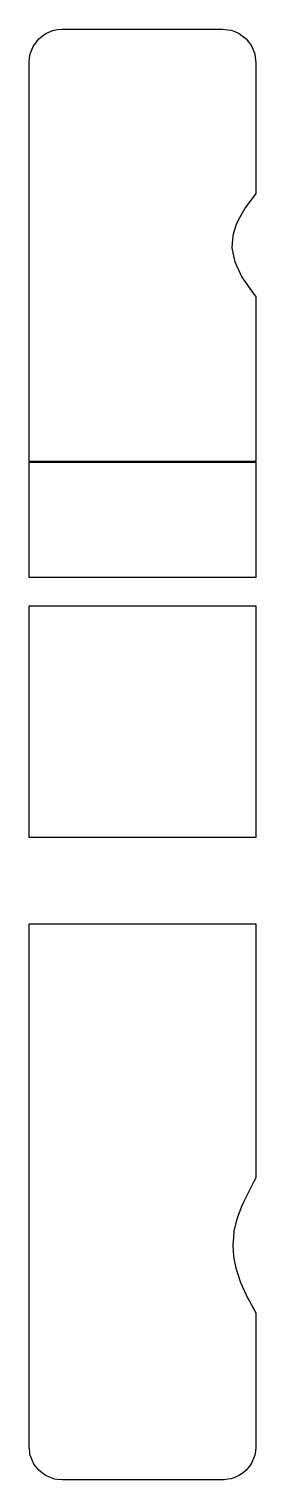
# Model space of a CAD drawing. Header units: metres. Extents: x 2.4 to 16, y -16 to 71.
import ezdxf

# ---------------------------------------------------------------- set-up
doc = ezdxf.new("R2010")
doc.units = ezdxf.units.M

msp = doc.modelspace()

# ---------------------------------------------------------------- linework, layer by layer
for p, q in [((2.986, 70.414), (3.181, 70.564)), ((3.181, 70.564), (3.4, 70.732)), ((3.4, 70.732), (3.628, 70.826)), ((3.628, 70.826), (3.882, 70.932)), ((3.882, 70.932), (4.127, 70.964)), ((4.127, 70.964), (4.4, 71)), ((4.4, 71), (6.67, 71)), ((6.67, 71), (13.736, 71)), ((13.736, 71), (14, 71)), ((14, 71), (14.295, 70.961)), ((14.295, 70.961), (14.518, 70.932)), ((14.518, 70.932), (14.725, 70.846)), ((14.725, 70.846), (15, 70.732)), ((15, 70.732), (15.178, 70.595)), ((15.178, 70.595), (15.414, 70.414)), ((2.468, 69.518), (2.562, 69.745)), ((2.562, 69.745), (2.668, 70)), ((2.668, 70), (2.818, 70.196)), ((2.818, 70.196), (2.986, 70.414)), ((15.414, 70.414), (15.551, 70.236)), ((15.551, 70.236), (15.732, 70)), ((15.732, 70), (15.818, 69.792)), ((15.818, 69.792), (15.932, 69.518)), ((2.4, 69), (2.436, 69.273)), ((2.4, 61.751), (2.4, 69)), ((2.436, 69.273), (2.468, 69.518)), ((15.932, 69.518), (15.961, 69.295)), ((15.961, 69.295), (16, 69)), ((16, 69), (16, 61.448)), ((2.4, 61.134), (2.4, 61.751)), ((2.4, 60.44), (2.4, 61.134)), ((16, 61.132), (15.343, 60.279)), ((16, 61.448), (16, 61.132)), ((2.4, 59.733), (2.4, 60.44)), ((15.343, 60.279), (14.935, 59.537)), ((2.4, 57.58), (2.4, 59.733)), ((14.811, 59.283), (14.635, 58.707)), ((14.935, 59.537), (14.811, 59.283)), ((14.585, 58.402), (14.561, 57.887)), ((14.635, 58.707), (14.585, 58.402)), ((2.4, 57.087), (2.4, 57.58)), ((14.561, 57.887), (14.611, 57.582)), ((14.611, 57.582), (14.728, 57.038)), ((2.4, 56.477), (2.4, 57.087)), ((14.728, 57.038), (15.049, 56.346)), ((2.4, 55.83), (2.4, 56.477)), ((2.4, 55.22), (2.4, 55.83)), ((15.049, 56.346), (15.16, 56.12)), ((15.16, 56.12), (15.867, 55.109)), ((2.4, 54.708), (2.4, 55.22)), ((15.867, 55.109), (15.893, 55.075)), ((15.893, 55.075), (16, 54.957)), ((16, 54.957), (16, 45.194)), ((2.4, 49.814), (2.4, 54.708)), ((2.4, 48.52), (2.4, 49.814)), ((2.4, 45.069), (2.4, 48.52)), ((15.948, 45.069), (2.4, 45.069)), ((2.4, 41.202), (2.4, 45.036)), ((2.4, 45.036), (2.452, 45.036)), ((2.452, 45.036), (16, 45.036)), ((16, 45.069), (15.948, 45.069)), ((16, 45.194), (16, 45.069)), ((16, 45.194), (16, 45.194)), ((16, 45.036), (16, 44.904)), ((16, 45.036), (16, 45.036)), ((16, 44.904), (16, 38.108)), ((2.4, 38.108), (2.4, 41.202)), ((5.068, 38.108), (2.4, 38.108)), ((16, 38.108), (5.068, 38.108)), ((2.4, 32.612), (2.4, 36.409)), ((2.4, 36.409), (13.332, 36.409)), ((13.332, 36.409), (16, 36.409)), ((16, 36.409), (16, 29.448)), ((16, 36.409), (16, 36.409)), ((2.4, 29.448), (2.4, 32.612)), ((2.4, 28.075), (2.4, 29.448)), ((16, 29.448), (16, 26.016)), ((2.4, 26.016), (2.4, 28.075)), ((2.4, 24.074), (2.4, 26.016)), ((16, 26.016), (16, 22.519)), ((2.4, 22.519), (2.4, 24.074)), ((10.508, 22.519), (2.4, 22.519)), ((16, 22.519), (10.508, 22.519)), ((2.4, 15.449), (2.4, 17.356)), ((2.4, 17.356), (7.892, 17.356)), ((7.892, 17.356), (16, 17.356)), ((16, 17.356), (16, 13.859)), ((2.4, 13.859), (2.4, 15.449)), ((2.4, 11.101), (2.4, 13.859)), ((16, 13.859), (16, 11.101)), ((2.4, 9.722), (2.4, 11.101)), ((16, 11.101), (16, 2.708)), ((2.4, 6.859), (2.4, 9.722)), ((2.4, 4.117), (2.4, 6.859)), ((2.4, 1.878), (2.4, 4.117)), ((16, 2.708), (16, 2.121)), ((2.4, 1.143), (2.4, 1.878)), ((15.877, 1.896), (15.774, 1.707)), ((16, 2.121), (15.877, 1.896)), ((2.4, 0.416), (2.4, 1.143)), ((15.764, 1.689), (15.274, 0.697)), ((15.767, 1.695), (15.764, 1.689)), ((15.77, 1.701), (15.767, 1.695)), ((15.774, 1.707), (15.77, 1.701)), ((2.4, -0.977), (2.4, 0.416)), ((15.156, 0.445), (14.903, -0.234)), ((15.274, 0.697), (15.156, 0.445)), ((14.802, -0.581), (14.681, -1.089)), ((14.903, -0.234), (14.802, -0.581)), ((2.4, -1.602), (2.4, -0.977)), ((2.4, -2.179), (2.4, -1.602)), ((14.645, -1.47), (14.605, -1.904)), ((14.681, -1.089), (14.645, -1.47)), ((2.4, -2.655), (2.4, -2.179)), ((14.605, -1.904), (14.628, -2.329)), ((14.628, -2.329), (14.668, -2.71)), ((2.4, -3.772), (2.4, -2.655)), ((14.668, -2.71), (14.765, -3.191)), ((14.765, -3.191), (14.868, -3.534)), ((2.4, -4.386), (2.4, -3.772)), ((14.868, -3.534), (15.078, -4.155)), ((15.078, -4.155), (15.522, -5.113)), ((2.4, -4.421), (2.4, -4.386)), ((2.4, -13.965), (2.4, -4.421)), ((15.522, -5.113), (15.603, -5.282)), ((15.603, -5.282), (16, -5.972)), ((16, -5.972), (16, -6.494)), ((16, -5.972), (16, -5.972)), ((16, -6.494), (16, -7.43)), ((16, -7.43), (16, -14)), ((2.4, -14), (2.4, -13.965)), ((2.403, -14.049), (2.4, -14)), ((2.421, -14.161), (2.403, -14.049)), ((2.442, -14.321), (2.421, -14.161)), ((2.457, -14.47), (2.442, -14.321)), ((2.468, -14.518), (2.457, -14.47)), ((2.5, -14.612), (2.468, -14.518)), ((2.624, -14.911), (2.5, -14.612)), ((15.851, -14.712), (15.732, -15)), ((15.932, -14.518), (15.851, -14.712)), ((15.95, -14.424), (15.932, -14.518)), ((15.995, -14.079), (15.95, -14.424)), ((16, -14), (15.995, -14.079)), ((2.668, -15), (2.624, -14.911)), ((2.695, -15.043), (2.668, -15)), ((2.892, -15.3), (2.695, -15.043)), ((2.986, -15.414), (2.892, -15.3)), ((3.101, -15.509), (2.986, -15.414)), ((3.359, -15.707), (3.101, -15.509)), ((15.247, -15.543), (14.999, -15.732)), ((15.414, -15.414), (15.247, -15.543)), ((15.604, -15.167), (15.414, -15.414)), ((15.732, -15), (15.604, -15.167)), ((3.401, -15.732), (3.359, -15.707)), ((3.49, -15.777), (3.401, -15.732)), ((3.789, -15.9), (3.49, -15.777)), ((3.882, -15.932), (3.789, -15.9)), ((3.931, -15.943), (3.882, -15.932)), ((4.098, -15.97), (3.931, -15.943)), ((4.4, -16), (4.098, -15.97)), ((7.261, -16), (4.4, -16)), ((14, -16), (7.261, -16)), ((14.1, -15.992), (14, -16)), ((14.309, -15.959), (14.1, -15.992)), ((14.518, -15.932), (14.309, -15.959)), ((14.804, -15.813), (14.518, -15.932)), ((14.999, -15.732), (14.804, -15.813))]:
    msp.add_line(p, q)

doc.saveas('drawing.dxf')
